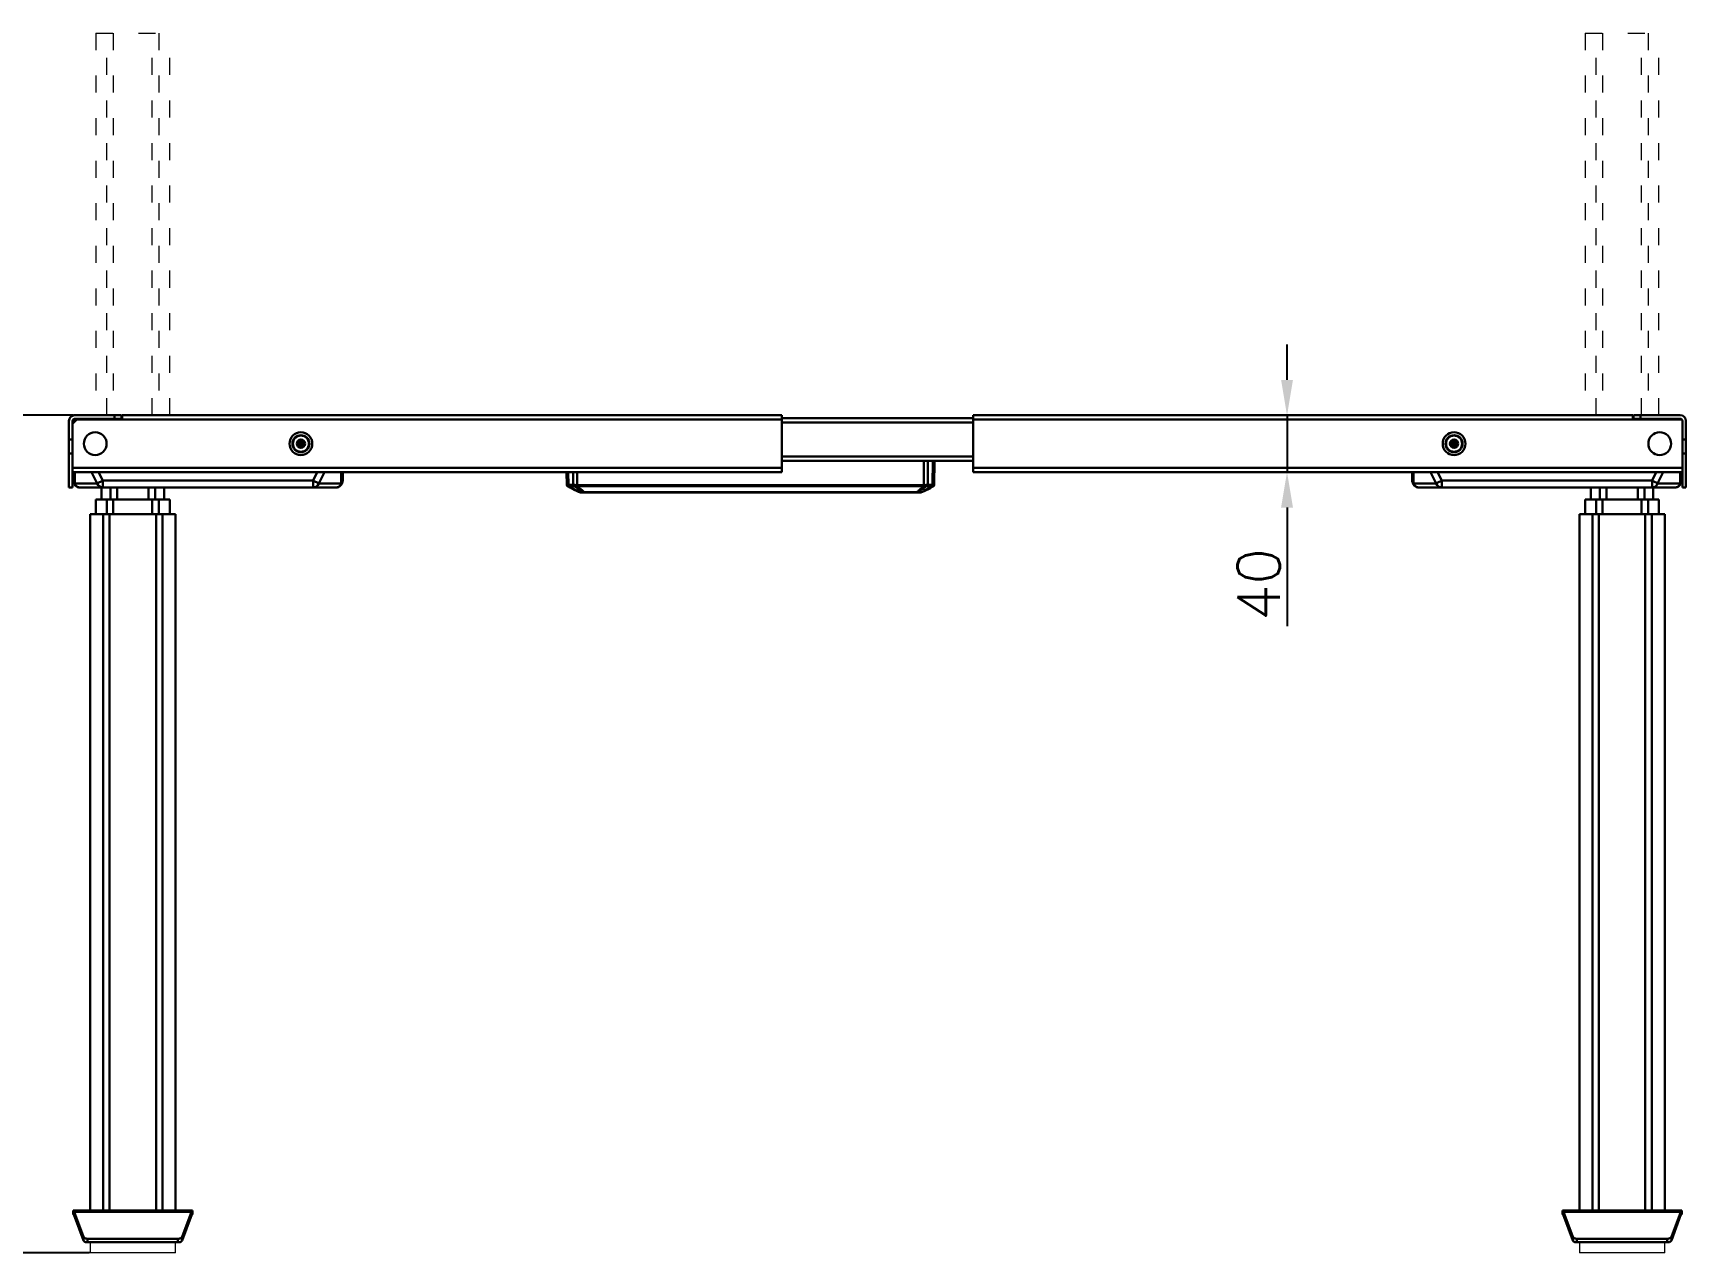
# Model space of a CAD drawing. Header units: millimetres. Extents: x 20580 to 29102, y 1988 to 5937.
# Drawn here: x 24687 to 25852, y 4367 to 5228 of the extents above; entities that cross this region are included whole.
import ezdxf

# ---------------------------------------------------------------- set-up
doc = ezdxf.new("R2010")
doc.units = ezdxf.units.MM
doc.linetypes.add('ACAD_ISO03W100', pattern=[30, 12, -18])
doc.linetypes.add('CENTER', pattern=[10.16, 6.35, -1.27, 1.27, -1.27])
doc.layers.add('1', color=1, linetype='CENTER')
doc.layers.add('輪廓線', color=7, linetype='Continuous', lineweight=20)
doc.styles.get("Standard").update_dxf_attribs({"font": 'romans.shx'})
doc.dimstyles.new('ISO-25', dxfattribs={"dimtxt": 6, "dimasz": 6, "dimexe": 0.5, "dimexo": 0.625, "dimgap": 1.2, "dimtad": 1, "dimdsep": 46, "dimtxsty": 'Standard', "dimcen": 2.5, "dimclrd": 3, "dimclre": 3, "dimclrt": 3, "dimadec": 0, "dimazin": 0, "dimtfac": 1, "dimtmove": 0, "dimatfit": 3, "dimfxl": 1.25, "dimarcsym": 0})

# ---------------------------------------------------------------- blocks, each defined once
blk = doc.blocks.new('*D123')
at = {"layer": 'Defpoints', "color": 0}
for p in [(24582.1, 4958), (24715.9, 4958), (24726.9, 4367.4)]:
    blk.add_point(p, dxfattribs=at)
at = {"layer": '輪廓線', "color": 4, "lineweight": -2}
for p, q in [((24715.2, 4958), (24581.6, 4958)), ((24582.1, 4392.4), (24582.1, 4933)), ((24726.3, 4367.4), (24581.6, 4367.4))]:
    blk.add_line(p, q, dxfattribs=at)
at = {"layer": '輪廓線', "color": 4}
for points in [[(24577.9, 4933), (24586.2, 4933), (24582.1, 4958)], [(24577.9, 4392.4), (24586.2, 4392.4), (24582.1, 4367.4)]]:
    blk.add_solid(points, dxfattribs=at)
at = {"layer": '輪廓線', "color": 4, "lineweight": 18, "insert": (24552.6, 4662.7), "char_height": 30, "attachment_point": 5, "rotation": 90}
blk.add_mtext('595{\\H0.7x;\\S+7^  0;}', dxfattribs=at)
blk = doc.blocks.new('*D127')
at = {"layer": 'Defpoints', "color": 0}
for p in [(24456.3, 5608), (24715.9, 5608), (24726.9, 4367.4)]:
    blk.add_point(p, dxfattribs=at)
at = {"layer": '輪廓線', "color": 4, "lineweight": -2}
for p, q in [((24715.3, 5608), (24455.8, 5608)), ((24456.3, 4392.4), (24456.3, 5583)), ((24726.3, 4367.4), (24455.8, 4367.4))]:
    blk.add_line(p, q, dxfattribs=at)
at = {"layer": '輪廓線', "color": 4}
for points in [[(24452.1, 5583), (24460.4, 5583), (24456.3, 5608)], [(24452.1, 4392.4), (24460.4, 4392.4), (24456.3, 4367.4)]]:
    blk.add_solid(points, dxfattribs=at)
at = {"layer": '輪廓線', "color": 4, "lineweight": 18, "insert": (24436.3, 4987.7), "char_height": 30, "attachment_point": 5, "rotation": 90}
blk.add_mtext('1245%%P7', dxfattribs=at)
blk = doc.blocks.new('*D128')
at = {"layer": 'Defpoints', "color": 0}
for p in [(25581.9, 4958), (25570.7, 4918), (25581.9, 4918)]:
    blk.add_point(p, dxfattribs=at)
at = {"layer": '輪廓線', "color": 4, "lineweight": -2}
for p, q in [((25570.7, 4983), (25570.7, 5008)), ((25581.3, 4958), (25570.2, 4958)), ((25570.7, 4958), (25570.7, 4918)), ((25581.3, 4918), (25570.2, 4918)), ((25570.7, 4893), (25570.7, 4809.4))]:
    blk.add_line(p, q, dxfattribs=at)
at = {"layer": '輪廓線', "color": 4}
for points in [[(25566.5, 4983), (25574.9, 4983), (25570.7, 4958)], [(25566.5, 4893), (25574.9, 4893), (25570.7, 4918)]]:
    blk.add_solid(points, dxfattribs=at)
at = {"layer": '輪廓線', "color": 4, "lineweight": 18, "insert": (25550.7, 4838.7), "char_height": 30, "attachment_point": 5, "rotation": 90}
blk.add_mtext('40', dxfattribs=at)

msp = doc.modelspace()

# ---------------------------------------------------------------- linework, layer by layer
at = {"linetype": 'Continuous', "lineweight": 30}
for p, q in [((24711.943, 4954.009), (24711.943, 4940.975)), ((24717.443, 4955.009), (24714.443, 4952.009)), ((24714.443, 4954.009), (24714.443, 4940.975)), ((24714.943, 4952.509), (24714.943, 4955.009)), ((24714.943, 4955.009), (24716.407, 4955.009)), ((24743.943, 4958.009), (24715.943, 4958.009)), ((24743.943, 4955.509), (24715.943, 4955.509)), ((24716.407, 4955.009), (24717.443, 4955.009)), ((24716.407, 4953.973), (24716.407, 4955.009)), ((24717.443, 4955.009), (24749.443, 4955.009)), ((24743.943, 4955.509), (24743.943, 4958.009)), ((24743.943, 4958.009), (24748.943, 4958.009)), ((24748.943, 4955.509), (24743.943, 4955.509)), ((24748.943, 4958.009), (24748.943, 4955.509)), ((24749.443, 4958.009), (25214.443, 4958.009)), ((24749.443, 4955.009), (24749.443, 4958.009)), ((25214.443, 4955.009), (24749.443, 4955.009)), ((25214.443, 4958.009), (25214.443, 4955.009)), ((25349.447, 4956.009), (25214.443, 4956.009)), ((25214.443, 4955.009), (25214.443, 4921.009)), ((25349.447, 4953.009), (25214.443, 4953.009)), ((25814.447, 4958.009), (25349.447, 4958.009)), ((25349.447, 4958.009), (25349.447, 4955.009)), ((25349.447, 4955.009), (25814.447, 4955.009)), ((25349.447, 4955.009), (25349.447, 4921.009)), ((25814.447, 4955.009), (25814.447, 4958.009)), ((25814.947, 4956.009), (25814.447, 4956.009)), ((25849.13, 4955.009), (25814.447, 4955.009)), ((25814.947, 4955.587), (25814.947, 4958.087)), ((25814.947, 4958.087), (25819.947, 4958.087)), ((25819.947, 4955.587), (25814.947, 4955.587)), ((25819.947, 4958.087), (25819.947, 4955.587)), ((25819.947, 4958.087), (25847.947, 4958.087)), ((25819.947, 4955.587), (25847.947, 4955.587)), ((25824.447, 4955.587), (25824.447, 4955.009)), ((25849.447, 4954.087), (25849.447, 4941.053)), ((25851.947, 4954.087), (25851.947, 4941.053)), ((25849.447, 4941.053), (25851.947, 4941.053)), ((25849.447, 4931.108), (25849.447, 4941.053)), ((25851.947, 4941.053), (25851.947, 4931.108)), ((24711.943, 4931.03), (24711.943, 4940.975)), ((24711.943, 4940.975), (24714.443, 4940.975)), ((24714.443, 4931.03), (24711.943, 4931.03)), ((24714.443, 4940.975), (24714.443, 4931.03)), ((24873.153, 4938.312), (24874.561, 4940.143)), ((24874.035, 4936.178), (24873.153, 4938.312)), ((24875.443, 4938.009), (24873.153, 4938.312)), ((24875.443, 4938.009), (24874.035, 4936.178)), ((24876.325, 4935.875), (24874.035, 4936.178)), ((24874.561, 4940.143), (24876.85, 4939.84)), ((24875.443, 4938.009), (24874.561, 4940.143)), ((24875.443, 4938.009), (24876.85, 4939.84)), ((24875.443, 4938.009), (24876.325, 4935.875)), ((24875.443, 4938.009), (24877.732, 4937.705)), ((24877.732, 4937.705), (24876.325, 4935.875)), ((24876.85, 4939.84), (24877.732, 4937.705)), ((25686.157, 4938.312), (25687.565, 4940.143)), ((25687.039, 4936.178), (25686.157, 4938.312)), ((25688.447, 4938.009), (25686.157, 4938.312)), ((25688.447, 4938.009), (25687.039, 4936.178)), ((25689.329, 4935.875), (25687.039, 4936.178)), ((25687.565, 4940.143), (25689.854, 4939.84)), ((25688.447, 4938.009), (25687.565, 4940.143)), ((25688.447, 4938.009), (25689.854, 4939.84)), ((25688.447, 4938.009), (25689.329, 4935.875)), ((25688.447, 4938.009), (25690.736, 4937.705)), ((25690.736, 4937.705), (25689.329, 4935.875)), ((25689.854, 4939.84), (25690.736, 4937.705)), ((25851.947, 4931.108), (25849.447, 4931.108)), ((24884.022, 4912.009), (24887.022, 4918.009)), ((24888.004, 4910.018), (24892, 4918.009)), ((24903.925, 4918.009), (24903.925, 4910.018)), ((24904.943, 4912.009), (24904.943, 4918.009)), ((25062.943, 4908.86), (25062.783, 4918.009)), ((25064.113, 4908.929), (25063.954, 4918.009)), ((25067.478, 4908.929), (25067.413, 4918.009)), ((25070.306, 4908.86), (25070.24, 4918.009)), ((25349.447, 4929.009), (25214.443, 4929.009)), ((25349.447, 4926.009), (25214.443, 4926.009)), ((25214.443, 4921.009), (25214.443, 4918.009)), ((25314.579, 4908.86), (25314.703, 4926.009)), ((25317.407, 4908.929), (25317.531, 4926.009)), ((25321.071, 4926.009), (25320.773, 4908.929)), ((25322.242, 4926.009), (25321.943, 4908.86)), ((25349.447, 4921.009), (25349.447, 4918.009)), ((25658.947, 4918.009), (25658.947, 4912.009)), ((25659.965, 4910.018), (25659.965, 4918.009)), ((25671.89, 4918.009), (25675.885, 4910.018)), ((24884.022, 4908.473), (24884.022, 4912.009)), ((24884.022, 4907.009), (24884.022, 4908.473)), ((24899.943, 4907.009), (24884.022, 4907.009)), ((24903.925, 4910.018), (24888.004, 4910.018)), ((25062.943, 4908.86), (25062.943, 4908.859)), ((25062.943, 4908.859), (25062.943, 4908.86)), ((25063.097, 4908.344), (25063.275, 4908.132)), ((25063.377, 4908.053), (25063.384, 4908.048)), ((25063.495, 4907.983), (25063.496, 4907.983)), ((25063.557, 4908.903), (25064.113, 4908.929)), ((25064.113, 4908.929), (25067.478, 4908.929)), ((25064.531, 4908.029), (25064.116, 4908.002)), ((25064.531, 4908.029), (25067.91, 4908.029)), ((25064.903, 4907.279), (25064.813, 4907.1)), ((25064.813, 4907.1), (25064.897, 4907.058)), ((25064.897, 4907.058), (25064.987, 4907.237)), ((25064.897, 4907.058), (25065.096, 4906.959)), ((25065.185, 4907.138), (25065.096, 4906.959)), ((25065.369, 4907.046), (25065.279, 4906.867)), ((25066.037, 4906.712), (25065.948, 4906.533)), ((25065.948, 4906.533), (25069.13, 4904.942)), ((25067.478, 4908.929), (25068.176, 4908.903)), ((25067.91, 4908.029), (25068.44, 4908.002)), ((25070.258, 4908.859), (25070.306, 4908.86)), ((25070.306, 4907.983), (25070.27, 4907.983)), ((25070.306, 4908.86), (25314.579, 4908.86)), ((25070.306, 4907.983), (25314.579, 4907.983)), ((25314.579, 4908.86), (25314.627, 4908.859)), ((25314.579, 4907.983), (25314.579, 4908.86)), ((25314.579, 4907.983), (25314.615, 4907.983)), ((25314.579, 4907.983), (25314.615, 4907.983)), ((25314.792, 4904.46), (25319.341, 4906.734)), ((25316.976, 4908.029), (25316.445, 4908.002)), ((25316.71, 4908.903), (25317.407, 4908.929)), ((25316.976, 4908.029), (25320.355, 4908.029)), ((25317.407, 4908.929), (25320.773, 4908.929)), ((25319.251, 4906.913), (25319.341, 4906.734)), ((25319.659, 4907.117), (25319.749, 4906.938)), ((25319.759, 4907.167), (25319.849, 4906.988)), ((25319.874, 4907.225), (25319.963, 4907.046)), ((25319.963, 4907.046), (25320.158, 4907.143)), ((25320.069, 4907.322), (25320.158, 4907.143)), ((25320.77, 4908.002), (25320.355, 4908.029)), ((25320.773, 4908.929), (25321.329, 4908.903)), ((25321.39, 4907.983), (25321.39, 4907.983)), ((25321.501, 4908.048), (25321.509, 4908.053)), ((25321.942, 4908.859), (25321.943, 4908.86)), ((25321.943, 4908.86), (25321.942, 4908.859)), ((25675.885, 4910.018), (25659.965, 4910.018)), ((25069.219, 4905.121), (25069.13, 4904.942)), ((25069.654, 4904.903), (25069.565, 4904.724)), ((25069.906, 4904.778), (25069.816, 4904.599)), ((25070.071, 4904.695), (25069.981, 4904.516)), ((25069.981, 4904.516), (25070.18, 4904.417)), ((25070.269, 4904.596), (25070.18, 4904.417)), ((25070.353, 4904.554), (25070.264, 4904.375)), ((25071.804, 4903.829), (25072.465, 4903.589)), ((25071.923, 4903.792), (25071.809, 4903.826)), ((25071.881, 4903.801), (25072.465, 4903.589)), ((25072.499, 4903.592), (25071.923, 4903.792)), ((25072.757, 4903.536), (25072.834, 4903.529)), ((25073.174, 4903.509), (25073.151, 4903.509)), ((25075.173, 4903.826), (25074.683, 4903.792)), ((25074.912, 4903.509), (25075.173, 4903.509)), ((25075.173, 4903.826), (25309.713, 4903.826)), ((25309.713, 4903.509), (25075.173, 4903.509)), ((25310.202, 4903.792), (25309.713, 4903.826)), ((25309.713, 4903.509), (25309.973, 4903.509)), ((25311.734, 4903.509), (25311.711, 4903.509)), ((25312.051, 4903.529), (25312.127, 4903.536)), ((25312.962, 4903.792), (25312.386, 4903.592)), ((25312.386, 4903.592), (25312.962, 4903.792)), ((25312.421, 4903.589), (25313.004, 4903.801)), ((25312.421, 4903.589), (25312.907, 4903.766)), ((25314.702, 4904.639), (25314.792, 4904.46)), ((24714.939, 4397.409), (24798.946, 4397.409)), ((24714.943, 4394.409), (24714.943, 4397.409)), ((24714.943, 4394.409), (24715.428, 4394.409)), ((24715.428, 4394.409), (24722.151, 4376.243)), ((24715.614, 4396.401), (24798.271, 4396.401)), ((24715.614, 4396.401), (24722.151, 4378.739)), ((24798.271, 4396.401), (24791.735, 4378.739)), ((24791.735, 4376.243), (24798.458, 4394.409)), ((24798.458, 4394.409), (24798.943, 4394.409)), ((24798.943, 4394.409), (24798.948, 4397.408)), ((25764.943, 4397.409), (25848.95, 4397.409)), ((25764.947, 4394.409), (25764.947, 4397.409)), ((25764.947, 4394.409), (25765.432, 4394.409)), ((25765.432, 4394.409), (25772.155, 4376.243)), ((25765.618, 4396.401), (25848.275, 4396.401)), ((25765.618, 4396.401), (25772.155, 4378.739)), ((25848.275, 4396.401), (25841.739, 4378.739)), ((25841.739, 4376.243), (25848.462, 4394.409)), ((25848.462, 4394.409), (25848.947, 4394.409)), ((25848.947, 4394.409), (25848.952, 4397.408)), ((24722.151, 4376.243), (24722.151, 4378.739)), ((24725.089, 4374.913), (24725.089, 4377.409)), ((24725.089, 4377.409), (24788.796, 4377.409)), ((24788.796, 4374.913), (24725.089, 4374.913)), ((24788.796, 4377.409), (24788.796, 4374.913)), ((24791.735, 4378.739), (24791.735, 4376.243)), ((25772.155, 4376.243), (25772.155, 4378.739)), ((25775.093, 4374.913), (25775.093, 4377.409)), ((25775.093, 4377.409), (25838.8, 4377.409)), ((25838.8, 4374.913), (25775.093, 4374.913)), ((25838.8, 4377.409), (25838.8, 4374.913)), ((25841.739, 4378.739), (25841.739, 4376.243))]:
    msp.add_line(p, q, dxfattribs=at)
at = {"color": 0, "linetype": 'Continuous', "lineweight": 30}
for p, q in [((24711.943, 4931.03), (24711.943, 4907.064)), ((24714.443, 4931.03), (24714.443, 4907.064)), ((25849.447, 4907.142), (25849.447, 4931.108)), ((25851.947, 4907.142), (25851.947, 4931.108)), ((24714.443, 4921.009), (25214.443, 4921.009)), ((25214.443, 4918.009), (24714.443, 4918.009)), ((24714.943, 4912.009), (24714.943, 4918.009)), ((24715.961, 4918.009), (24715.961, 4910.018)), ((24731.881, 4910.018), (24727.886, 4918.009)), ((24732.864, 4918.009), (24735.864, 4912.009)), ((25849.447, 4921.009), (25349.447, 4921.009)), ((25349.447, 4918.009), (25849.447, 4918.009)), ((25676.868, 4918.009), (25679.868, 4912.009)), ((25828.026, 4912.009), (25831.026, 4918.009)), ((25836.004, 4918.009), (25832.008, 4910.018)), ((25847.929, 4910.018), (25847.929, 4918.009)), ((25848.947, 4918.009), (25848.947, 4912.009)), ((24711.943, 4907.064), (24714.443, 4907.064)), ((24711.943, 4907.009), (24711.943, 4907.064)), ((24714.443, 4907.009), (24711.943, 4907.009)), ((24714.443, 4907.064), (24714.443, 4907.009)), ((24731.881, 4910.018), (24715.961, 4910.018)), ((24735.864, 4907.009), (24719.943, 4907.009)), ((24735.864, 4907.009), (24735.687, 4907.013)), ((24735.689, 4907.024), (24735.864, 4907.017)), ((24735.864, 4912.009), (24735.864, 4908.473)), ((24884.022, 4912.009), (24735.864, 4912.009)), ((24735.864, 4908.473), (24735.864, 4907.011)), ((24735.864, 4907.011), (24735.864, 4907.009)), ((24884.022, 4907.009), (24735.864, 4907.009)), ((25679.868, 4907.009), (25663.947, 4907.009)), ((25679.868, 4912.009), (25679.868, 4908.473)), ((25828.026, 4912.009), (25679.868, 4912.009)), ((25679.868, 4908.473), (25679.868, 4907.009)), ((25828.026, 4907.009), (25679.868, 4907.009)), ((25828.026, 4908.473), (25828.026, 4912.009)), ((25828.026, 4907.009), (25828.026, 4908.473)), ((25843.947, 4907.009), (25828.026, 4907.009)), ((25847.929, 4910.018), (25832.008, 4910.018)), ((25849.447, 4907.142), (25851.947, 4907.142)), ((25849.447, 4907.087), (25849.447, 4907.142)), ((25851.947, 4907.087), (25849.447, 4907.087)), ((25851.947, 4907.142), (25851.947, 4907.087))]:
    msp.add_line(p, q, dxfattribs=at)
at = {"color": 7, "linetype": 'Continuous', "lineweight": 15}
for p, q in [((24726.943, 4374.913), (24726.943, 4367.409)), ((24786.943, 4367.409), (24786.943, 4374.913)), ((25776.947, 4374.913), (25776.947, 4367.409)), ((25836.947, 4367.409), (25836.947, 4374.913)), ((24756.943, 4367.409), (24726.943, 4367.409)), ((24786.943, 4367.409), (24756.943, 4367.409)), ((25806.947, 4367.409), (25776.947, 4367.409)), ((25836.947, 4367.409), (25806.947, 4367.409))]:
    msp.add_line(p, q, dxfattribs=at)
at = {"color": 0, "linetype": 'Continuous', "lineweight": 30, "flags": 128}
for points in [[(24735.864, 4912.009), (24735.252, 4911.703), (24734.651, 4911.403), (24734.073, 4911.114), (24733.529, 4910.842), (24733.029, 4910.592), (24732.582, 4910.368), (24732.197, 4910.176), (24731.881, 4910.018)], [(25679.868, 4912.009), (25679.256, 4911.703), (25678.655, 4911.403), (25678.077, 4911.114), (25677.533, 4910.842), (25677.033, 4910.592), (25676.586, 4910.368), (25676.201, 4910.176), (25675.885, 4910.018)], [(25832.008, 4910.018), (25831.692, 4910.176), (25831.307, 4910.368), (25830.86, 4910.592), (25830.36, 4910.842), (25829.816, 4911.114), (25829.238, 4911.403), (25828.638, 4911.703), (25828.026, 4912.009)]]:
    msp.add_lwpolyline(points, dxfattribs=at)
at = {"linetype": 'Continuous', "lineweight": 30, "flags": 128}
msp.add_lwpolyline([(24888.004, 4910.018), (24887.688, 4910.176), (24887.303, 4910.368), (24886.856, 4910.592), (24886.356, 4910.842), (24885.812, 4911.114), (24885.234, 4911.403), (24884.634, 4911.703), (24884.022, 4912.009)], dxfattribs=at)
at = {"linetype": 'Continuous', "lineweight": 30}
for centre, radius in [((24730.443, 4938.009), 8), ((24875.443, 4938.009), 8), ((24875.443, 4938.009), 6), ((24875.443, 4938.009), 5.665), ((25688.447, 4938.009), 8), ((25688.447, 4938.009), 6), ((25688.447, 4938.009), 5.665), ((25833.447, 4938.009), 8), ((24875.443, 4938.009), 2.964), ((24875.443, 4938.009), 2.616), ((25688.447, 4938.009), 2.964), ((25688.447, 4938.009), 2.616)]:
    msp.add_circle(centre, radius, dxfattribs=at)
for centre, radius, start, end in [((24715.943, 4954.009), 4, 90, 180), ((24715.943, 4954.009), 1.5, 90, 180), ((25847.947, 4954.087), 4, 0, 90), ((25847.947, 4954.087), 1.5, 0, 90), ((24883.847, 4911.379), 4.374, 272.286681, 341.863145), ((24899.768, 4911.38), 4.374, 272.287232, 341.86177), ((24899.943, 4912.009), 5, 270, 315), ((24899.943, 4912.009), 5, 315, 360), ((24902.274, 4912.118), 2.671, 308.180092, 357.666378), ((25063.943, 4908.877), 1, 181, 243.434949), ((25320.943, 4908.877), 1, 296.565051, 359), ((25661.616, 4912.118), 2.671, 182.331995, 231.820176), ((25663.947, 4912.009), 5, 180, 225), ((25664.121, 4911.38), 4.374, 198.138398, 267.7126), ((25663.947, 4912.009), 5, 225, 270)]:
    msp.add_arc(centre, radius, start, end, dxfattribs=at)
at = {"color": 0, "linetype": 'Continuous', "lineweight": 30}
for centre, radius, start, end in [((24717.611, 4912.117), 2.671, 182.328624, 231.822187), ((24719.943, 4912.009), 5, 180, 225), ((24720.117, 4911.38), 4.374, 198.13823, 267.712768), ((24719.943, 4912.009), 5, 225, 270), ((24736.055, 4911.392), 4.394, 198.218836, 265.189696), ((25680.042, 4911.38), 4.374, 198.137543, 267.713043), ((25827.851, 4911.38), 4.374, 272.2874, 341.861602), ((25843.772, 4911.38), 4.374, 272.287166, 341.86266), ((25843.947, 4912.009), 5, 270, 315), ((25843.947, 4912.009), 5, 315, 360), ((25846.278, 4912.118), 2.671, 308.175528, 357.670942)]:
    msp.add_arc(centre, radius, start, end, dxfattribs=at)
at = {"linetype": 'Continuous', "lineweight": 30}
for points, knots in [([(25062.943, 4908.859), (25062.974, 4908.857), (25063.035, 4908.852), (25063.383, 4908.886), (25063.557, 4908.903)], [0, 0, 0, 0, 0.49984913, 1, 1, 1, 1]), ([(25062.943, 4908.859), (25062.951, 4908.769), (25062.967, 4908.586), (25063.054, 4908.424), (25063.098, 4908.342)], [0, 0, 0, 0, 0.49181326, 1, 1, 1, 1]), ([(25063.098, 4908.342), (25063.154, 4908.267), (25063.262, 4908.12), (25063.419, 4908.028), (25063.496, 4907.983)], [0, 0, 0, 0, 0.51059166, 1, 1, 1, 1]), ([(25063.496, 4907.983), (25063.543, 4907.971), (25063.637, 4907.948), (25063.956, 4907.984), (25064.116, 4908.002)], [0, 0, 0, 0, 0.49684355, 1, 1, 1, 1]), ([(25071.809, 4903.826), (25071.133, 4904.164), (25069.506, 4904.977), (25066.747, 4906.357), (25064.667, 4907.397), (25063.496, 4907.983)], [0, 0, 0, 0, 0.23710382, 0.5702945, 1, 1, 1, 1]), ([(25063.557, 4908.903), (25063.569, 4908.809), (25063.593, 4908.618), (25063.718, 4908.355), (25063.893, 4908.134), (25064.043, 4908.046), (25064.116, 4908.002)], [0, 0, 0, 0, 0.244708302, 0.500008334, 0.755296187, 1, 1, 1, 1]), ([(25064.531, 4908.029), (25064.473, 4908.073), (25064.354, 4908.163), (25064.22, 4908.383), (25064.131, 4908.645), (25064.119, 4908.835), (25064.113, 4908.929)], [0, 0, 0, 0, 0.24446425, 0.49950337, 0.75480575, 1, 1, 1, 1]), ([(25071.923, 4903.792), (25071.015, 4904.29), (25068.506, 4905.665), (25065.826, 4907.092), (25064.116, 4908.002)], [0, 0, 0, 0, 0.36211115, 1, 1, 1, 1]), ([(25067.91, 4908.029), (25067.851, 4908.073), (25067.731, 4908.164), (25067.594, 4908.384), (25067.5, 4908.645), (25067.485, 4908.835), (25067.478, 4908.929)], [0, 0, 0, 0, 0.244827, 0.50000176, 0.7551741, 1, 1, 1, 1]), ([(25068.176, 4908.903), (25068.175, 4908.809), (25068.172, 4908.618), (25068.224, 4908.355), (25068.313, 4908.134), (25068.398, 4908.046), (25068.44, 4908.002)], [0, 0, 0, 0, 0.24477282, 0.50008538, 0.75535389, 1, 1, 1, 1]), ([(25068.176, 4908.903), (25068.501, 4908.886), (25069.153, 4908.852), (25069.889, 4908.857), (25070.258, 4908.859)], [0, 0, 0, 0, 0.49954912, 1, 1, 1, 1]), ([(25068.44, 4908.002), (25068.728, 4907.984), (25069.3, 4907.948), (25069.948, 4907.971), (25070.27, 4907.983)], [0, 0, 0, 0, 0.503148268, 1, 1, 1, 1]), ([(25074.683, 4903.792), (25074.006, 4904.208), (25071.774, 4905.578), (25069.808, 4907.007), (25068.44, 4908.002)], [0, 0, 0, 0, 0.30359695, 1, 1, 1, 1]), ([(25070.27, 4907.983), (25070.269, 4908.028), (25070.266, 4908.122), (25070.263, 4908.336), (25070.26, 4908.587), (25070.259, 4908.77), (25070.258, 4908.859)], [0, 0, 0, 0, 0.24351059, 0.49755483, 0.75289155, 1, 1, 1, 1]), ([(25070.258, 4908.859), (25070.259, 4908.77), (25070.26, 4908.587), (25070.263, 4908.336), (25070.266, 4908.122), (25070.269, 4908.028), (25070.27, 4907.983)], [0, 0, 0, 0, 0.24710993, 0.5024476, 0.75649297, 1, 1, 1, 1]), ([(25075.173, 4903.826), (25074.828, 4904.164), (25073.999, 4904.977), (25072.331, 4906.357), (25071.013, 4907.397), (25070.27, 4907.983)], [0, 0, 0, 0, 0.23707701, 0.57026763, 1, 1, 1, 1]), ([(25070.306, 4907.983), (25070.306, 4908.03), (25070.306, 4908.124), (25070.306, 4908.338), (25070.306, 4908.587), (25070.306, 4908.769), (25070.306, 4908.86)], [0, 0, 0, 0, 0.25000144, 0.5000014, 0.75000065, 1, 1, 1, 1]), ([(25309.713, 4903.826), (25310.057, 4904.164), (25310.887, 4904.977), (25312.555, 4906.357), (25313.873, 4907.397), (25314.615, 4907.983)], [0, 0, 0, 0, 0.23710413, 0.57029566, 1, 1, 1, 1]), ([(25310.202, 4903.792), (25311.004, 4904.29), (25313.22, 4905.665), (25315.189, 4907.092), (25316.445, 4908.002)], [0, 0, 0, 0, 0.36212788, 1, 1, 1, 1]), ([(25320.77, 4908.002), (25319.059, 4907.092), (25316.379, 4905.665), (25313.87, 4904.29), (25312.962, 4903.792)], [0, 0, 0, 0, 0.63792872, 1, 1, 1, 1]), ([(25321.39, 4907.983), (25320.218, 4907.397), (25318.138, 4906.357), (25315.379, 4904.977), (25313.752, 4904.164), (25313.076, 4903.826)], [0, 0, 0, 0, 0.42972964, 0.76292052, 1, 1, 1, 1]), ([(25314.627, 4908.859), (25314.627, 4908.77), (25314.625, 4908.587), (25314.622, 4908.336), (25314.619, 4908.122), (25314.617, 4908.028), (25314.615, 4907.983)], [0, 0, 0, 0, 0.24710968, 0.50244731, 0.75649282, 1, 1, 1, 1]), ([(25314.615, 4907.983), (25314.617, 4908.028), (25314.619, 4908.122), (25314.622, 4908.336), (25314.625, 4908.587), (25314.627, 4908.77), (25314.627, 4908.859)], [0, 0, 0, 0, 0.24351074, 0.49755513, 0.75289174, 1, 1, 1, 1]), ([(25314.615, 4907.983), (25314.937, 4907.971), (25315.586, 4907.948), (25316.158, 4907.984), (25316.445, 4908.002)], [0, 0, 0, 0, 0.496842043, 1, 1, 1, 1]), ([(25314.627, 4908.859), (25314.996, 4908.857), (25315.732, 4908.852), (25316.384, 4908.886), (25316.71, 4908.903)], [0, 0, 0, 0, 0.49985075, 1, 1, 1, 1]), ([(25316.71, 4908.903), (25316.711, 4908.809), (25316.714, 4908.618), (25316.661, 4908.355), (25316.572, 4908.134), (25316.487, 4908.046), (25316.445, 4908.002)], [0, 0, 0, 0, 0.24470561, 0.50000201, 0.75529473, 1, 1, 1, 1]), ([(25316.976, 4908.029), (25317.034, 4908.073), (25317.154, 4908.163), (25317.291, 4908.383), (25317.385, 4908.645), (25317.4, 4908.835), (25317.407, 4908.929)], [0, 0, 0, 0, 0.244462231, 0.49950126, 0.754805518, 1, 1, 1, 1]), ([(25320.773, 4908.929), (25320.767, 4908.835), (25320.755, 4908.645), (25320.665, 4908.383), (25320.531, 4908.163), (25320.413, 4908.073), (25320.355, 4908.029)], [0, 0, 0, 0, 0.24519594, 0.50050109, 0.7555364, 1, 1, 1, 1]), ([(25321.329, 4908.903), (25321.317, 4908.809), (25321.292, 4908.618), (25321.168, 4908.355), (25320.992, 4908.134), (25320.843, 4908.046), (25320.77, 4908.002)], [0, 0, 0, 0, 0.244774, 0.50009326, 0.75535898, 1, 1, 1, 1]), ([(25320.77, 4908.002), (25320.93, 4907.984), (25321.248, 4907.948), (25321.343, 4907.971), (25321.39, 4907.983)], [0, 0, 0, 0, 0.50315366, 1, 1, 1, 1]), ([(25321.329, 4908.903), (25321.503, 4908.886), (25321.851, 4908.852), (25321.912, 4908.857), (25321.942, 4908.859)], [0, 0, 0, 0, 0.49954652, 1, 1, 1, 1]), ([(25321.789, 4908.344), (25321.733, 4908.269), (25321.625, 4908.121), (25321.467, 4908.028), (25321.39, 4907.983)], [0, 0, 0, 0, 0.50939704, 1, 1, 1, 1]), ([(25321.942, 4908.859), (25321.935, 4908.77), (25321.919, 4908.588), (25321.833, 4908.426), (25321.789, 4908.344)], [0, 0, 0, 0, 0.49060619, 1, 1, 1, 1]), ([(25073.151, 4903.509), (25073.037, 4903.524), (25072.808, 4903.555), (25072.461, 4903.566), (25072.14, 4903.712), (25071.922, 4903.787), (25071.809, 4903.826)], [0, 0, 0, 0, 0.24836045, 0.50000681, 0.74164427, 1, 1, 1, 1]), ([(25071.923, 4903.792), (25072.029, 4903.786), (25072.238, 4903.775), (25072.877, 4903.77), (25073.698, 4903.775), (25074.354, 4903.786), (25074.683, 4903.792)], [0, 0, 0, 0, 0.25131261, 0.49996814, 0.74860277, 1, 1, 1, 1]), ([(25073.174, 4903.509), (25072.956, 4903.511), (25072.725, 4903.513), (25072.511, 4903.588), (25072.499, 4903.592)], [0, 0, 0, 0, 0.94620143, 1, 1, 1, 1]), ([(25074.912, 4903.509), (25074.703, 4903.509), (25074.283, 4903.509), (25073.756, 4903.509), (25073.35, 4903.509), (25073.232, 4903.509), (25073.174, 4903.509)], [0, 0, 0, 0, 0.24754532, 0.49966821, 0.75178424, 1, 1, 1, 1]), ([(25074.912, 4903.509), (25074.872, 4903.521), (25074.793, 4903.546), (25074.72, 4903.71), (25074.683, 4903.792)], [0, 0, 0, 0, 0.49999871, 1, 1, 1, 1]), ([(25075.173, 4903.826), (25075.173, 4903.734), (25075.173, 4903.55), (25075.173, 4903.523), (25075.173, 4903.509)], [0, 0, 0, 0, 0.50000097, 1, 1, 1, 1]), ([(25309.713, 4903.509), (25309.713, 4903.523), (25309.713, 4903.55), (25309.713, 4903.734), (25309.713, 4903.826)], [0, 0, 0, 0, 0.49999903, 1, 1, 1, 1]), ([(25310.202, 4903.792), (25310.166, 4903.71), (25310.092, 4903.546), (25310.013, 4903.521), (25309.973, 4903.509)], [0, 0, 0, 0, 0.49999721, 1, 1, 1, 1]), ([(25311.711, 4903.509), (25311.653, 4903.509), (25311.536, 4903.509), (25311.131, 4903.509), (25310.604, 4903.509), (25310.182, 4903.509), (25309.973, 4903.509)], [0, 0, 0, 0, 0.24754552, 0.49966788, 0.75178911, 1, 1, 1, 1]), ([(25310.202, 4903.792), (25310.532, 4903.786), (25311.187, 4903.775), (25312.008, 4903.77), (25312.648, 4903.775), (25312.857, 4903.786), (25312.962, 4903.792)], [0, 0, 0, 0, 0.25131261, 0.49996632, 0.74860277, 1, 1, 1, 1]), ([(25312.386, 4903.592), (25312.375, 4903.588), (25312.16, 4903.513), (25311.93, 4903.511), (25311.711, 4903.509)], [0, 0, 0, 0, 0.05347191, 1, 1, 1, 1]), ([(25313.076, 4903.826), (25312.963, 4903.787), (25312.745, 4903.712), (25312.425, 4903.566), (25312.077, 4903.555), (25311.848, 4903.524), (25311.734, 4903.509)], [0, 0, 0, 0, 0.25816225, 0.49999838, 0.75115868, 1, 1, 1, 1]), ([(25312.962, 4903.792), (25312.984, 4903.796), (25313.03, 4903.805), (25313.06, 4903.819), (25313.076, 4903.826)], [0, 0, 0, 0, 0.4749222, 1, 1, 1, 1]), ([(24714.939, 4397.409), (24715.044, 4397.361), (24715.254, 4397.266), (24715.494, 4396.689), (24715.614, 4396.401)], [0, 0, 0, 0, 0.49919359, 1, 1, 1, 1]), ([(24798.271, 4396.401), (24798.391, 4396.689), (24798.631, 4397.266), (24798.841, 4397.361), (24798.946, 4397.409)], [0, 0, 0, 0, 0.50080641, 1, 1, 1, 1]), ([(25764.943, 4397.409), (25765.048, 4397.361), (25765.258, 4397.266), (25765.498, 4396.689), (25765.618, 4396.401)], [0, 0, 0, 0, 0.49919282, 1, 1, 1, 1]), ([(25848.275, 4396.401), (25848.395, 4396.689), (25848.635, 4397.266), (25848.845, 4397.361), (25848.95, 4397.409)], [0, 0, 0, 0, 0.50080641, 1, 1, 1, 1]), ([(24722.151, 4378.739), (24722.253, 4378.556), (24722.457, 4378.192), (24723.16, 4377.761), (24724.062, 4377.466), (24724.747, 4377.428), (24725.089, 4377.409)], [0, 0, 0, 0, 0.25000192, 0.50000055, 0.75000151, 1, 1, 1, 1]), ([(24725.089, 4374.913), (24724.747, 4374.932), (24724.062, 4374.97), (24723.16, 4375.265), (24722.457, 4375.696), (24722.253, 4376.061), (24722.151, 4376.243)], [0, 0, 0, 0, 0.24999824, 0.50000292, 0.75000587, 1, 1, 1, 1]), ([(24788.796, 4377.409), (24789.138, 4377.428), (24789.823, 4377.466), (24790.725, 4377.761), (24791.428, 4378.192), (24791.633, 4378.556), (24791.735, 4378.739)], [0, 0, 0, 0, 0.24999849, 0.49999945, 0.74999808, 1, 1, 1, 1]), ([(24788.796, 4374.913), (24789.138, 4374.932), (24789.823, 4374.97), (24790.725, 4375.265), (24791.428, 4375.696), (24791.633, 4376.061), (24791.735, 4376.243)], [0, 0, 0, 0, 0.24999824, 0.50000292, 0.75000587, 1, 1, 1, 1]), ([(25772.155, 4378.739), (25772.257, 4378.556), (25772.461, 4378.192), (25773.164, 4377.761), (25774.066, 4377.466), (25774.751, 4377.428), (25775.093, 4377.409)], [0, 0, 0, 0, 0.25000511, 0.49999948, 0.75000098, 1, 1, 1, 1]), ([(25775.093, 4374.913), (25774.751, 4374.932), (25774.066, 4374.97), (25773.164, 4375.265), (25772.461, 4375.696), (25772.257, 4376.061), (25772.155, 4376.243)], [0, 0, 0, 0, 0.24999877, 0.50000398, 0.75000268, 1, 1, 1, 1]), ([(25838.8, 4377.409), (25839.142, 4377.428), (25839.827, 4377.466), (25840.729, 4377.761), (25841.432, 4378.192), (25841.637, 4378.556), (25841.739, 4378.739)], [0, 0, 0, 0, 0.24999849, 0.49999945, 0.74999808, 1, 1, 1, 1]), ([(25838.8, 4374.913), (25839.142, 4374.932), (25839.827, 4374.97), (25840.729, 4375.265), (25841.432, 4375.696), (25841.637, 4376.061), (25841.739, 4376.243)], [0, 0, 0, 0, 0.24999824, 0.50000292, 0.75000587, 1, 1, 1, 1])]:
    msp.add_open_spline(points, degree=3, knots=knots, dxfattribs=at)
at = {"layer": '1', "color": 0, "linetype": 'ACAD_ISO03W100', "lineweight": 15}
for p, q in [((24730.943, 5227.531), (24730.943, 4958.009)), ((24738.583, 4958.009), (24738.583, 5227.531)), ((24743.193, 5227.531), (24743.193, 4958.009)), ((24770.692, 4958.009), (24770.692, 5227.531)), ((24775.303, 5227.531), (24775.303, 4958.009)), ((24782.943, 4958.009), (24782.943, 5227.531)), ((25780.947, 5227.531), (25780.947, 4958.009)), ((25788.587, 4958.009), (25788.587, 5227.531)), ((25793.197, 5227.531), (25793.197, 4958.009)), ((25820.696, 4958.009), (25820.696, 5227.531)), ((25825.307, 5227.531), (25825.307, 4958.009)), ((25832.947, 4958.009), (25832.947, 5227.531))]:
    msp.add_line(p, q, dxfattribs=at)
at = {"layer": '1', "color": 0, "linetype": 'Continuous', "lineweight": 30}
for p, q in [((24734.943, 4907.009), (24734.943, 4898.655)), ((24741.229, 4898.655), (24741.229, 4907.009)), ((24745.894, 4907.009), (24745.894, 4898.655)), ((24767.991, 4898.655), (24767.991, 4907.009)), ((24772.656, 4907.009), (24772.656, 4898.655)), ((24778.943, 4898.655), (24778.943, 4907.145)), ((25784.947, 4907.009), (25784.947, 4898.655)), ((25791.233, 4898.655), (25791.233, 4907.009)), ((25795.899, 4907.009), (25795.899, 4898.655)), ((25817.995, 4898.655), (25817.995, 4907.009)), ((25822.661, 4907.009), (25822.661, 4898.655)), ((25828.947, 4898.655), (25828.947, 4907.145)), ((24730.943, 4898.659), (24730.943, 4888.407)), ((24730.943, 4898.659), (24738.583, 4898.659)), ((24738.583, 4888.407), (24738.583, 4898.659)), ((24738.583, 4898.659), (24743.193, 4898.659)), ((24743.193, 4898.659), (24743.193, 4888.407)), ((24743.193, 4898.659), (24770.692, 4898.659)), ((24770.692, 4888.407), (24770.692, 4898.659)), ((24770.692, 4898.659), (24775.303, 4898.659)), ((24775.303, 4898.659), (24775.303, 4888.407)), ((24775.303, 4898.659), (24782.943, 4898.659)), ((24782.943, 4888.407), (24782.943, 4898.659)), ((25780.947, 4898.659), (25780.947, 4888.407)), ((25780.947, 4898.659), (25788.587, 4898.659)), ((25788.587, 4888.407), (25788.587, 4898.659)), ((25788.587, 4898.659), (25793.197, 4898.659)), ((25793.197, 4898.659), (25793.197, 4888.407)), ((25793.197, 4898.659), (25820.696, 4898.659)), ((25820.696, 4888.407), (25820.696, 4898.659)), ((25820.696, 4898.659), (25825.307, 4898.659)), ((25825.307, 4898.659), (25825.307, 4888.407)), ((25825.307, 4898.659), (25832.947, 4898.659)), ((25832.947, 4888.407), (25832.947, 4898.659)), ((24726.943, 4888.409), (24726.943, 4397.409)), ((24726.943, 4888.409), (24736.019, 4888.409)), ((24736.019, 4397.409), (24736.019, 4888.409)), ((24736.019, 4888.409), (24740.574, 4888.409)), ((24740.574, 4888.409), (24740.574, 4397.409)), ((24773.311, 4888.409), (24740.574, 4888.409)), ((24773.311, 4397.409), (24773.311, 4888.409)), ((24773.311, 4888.409), (24777.866, 4888.409)), ((24777.866, 4888.409), (24777.866, 4397.409)), ((24786.943, 4888.409), (24777.866, 4888.409)), ((24786.943, 4397.409), (24786.943, 4888.409)), ((25776.947, 4888.409), (25776.947, 4397.409)), ((25776.947, 4888.409), (25786.023, 4888.409)), ((25786.023, 4397.409), (25786.023, 4888.409)), ((25786.023, 4888.409), (25790.578, 4888.409)), ((25790.578, 4888.409), (25790.578, 4397.409)), ((25823.315, 4888.409), (25790.578, 4888.409)), ((25823.315, 4397.409), (25823.315, 4888.409)), ((25823.315, 4888.409), (25827.87, 4888.409)), ((25827.87, 4888.409), (25827.87, 4397.409)), ((25836.947, 4888.409), (25827.87, 4888.409)), ((25836.947, 4397.409), (25836.947, 4888.409))]:
    msp.add_line(p, q, dxfattribs=at)
at = {"layer": '輪廓線', "color": 0, "linetype": 'ACAD_ISO03W100', "lineweight": 15}
for p, q in [((24730.943, 5227.531), (24782.943, 5227.531)), ((25780.947, 5227.531), (25832.947, 5227.531))]:
    msp.add_line(p, q, dxfattribs=at)
at = {"layer": '輪廓線', "color": 4}
msp.add_line((25776.947, 4397.409), (25836.947, 4397.409), dxfattribs=at)

# ---------------------------------------------------------------- dimensions: what is measured, and where the dimension line sits
at = {"layer": '輪廓線', "lineweight": 18}
for base, p2, text, picture, middle in [((24456.27, 5608.009), (24715.943, 5608.009), '1245%%P7', '*D127', (24436.27, 4987.709)), ((24582.06, 4958.008), (24715.868, 4958.008), '595{\\H0.7x;\\S+7^  0;}', '*D123', (24552.56, 4662.709))]:
    dim = msp.add_linear_dim(base=base, p1=(24726.943, 4367.409), p2=p2, angle=90, text=text, dimstyle='ISO-25', override={"dimtxt": 30, "dimasz": 25, "dimgap": 5, "dimclrd": 4, "dimclre": 4, "dimclrt": 4}, dxfattribs=at)
    dim.commit()
    dim.dimension.update_dxf_attribs({"geometry": picture, "text_midpoint": middle})
dim = msp.add_linear_dim(base=(25570.708, 4918.009), p1=(25581.947, 4958.009), p2=(25581.947, 4918.009), angle=90, dimstyle='ISO-25', override={"dimtxt": 30, "dimasz": 25, "dimgap": 5, "dimclrd": 4, "dimclre": 4, "dimclrt": 4}, dxfattribs=at)
dim.commit()
dim.dimension.update_dxf_attribs({"geometry": '*D128', "text_midpoint": (25550.708, 4838.723)})

doc.saveas('drawing.dxf')
